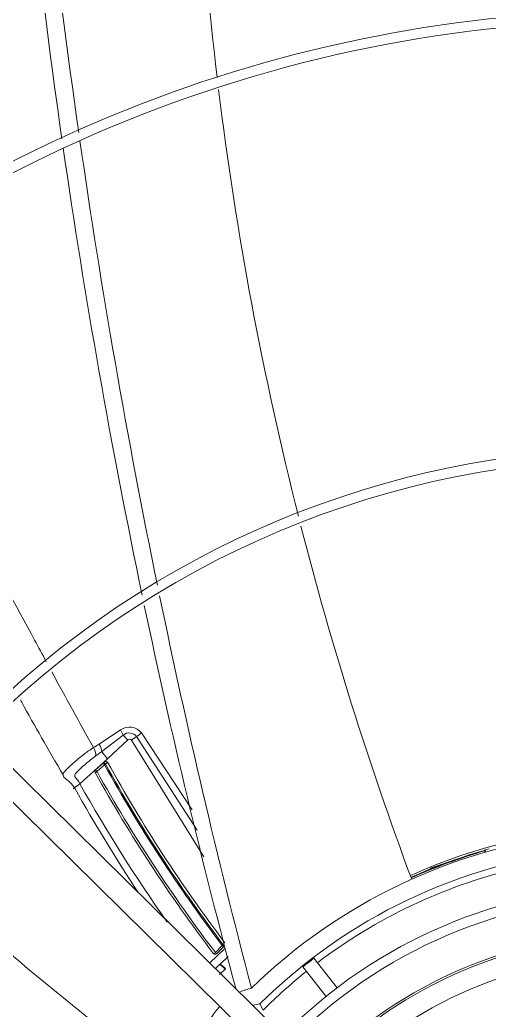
# Model space of a CAD drawing. Header units: millimetres. Extents: x 113490 to 142599, y -20467 to 115.
# Drawn here: x 131140.4 to 131258.2, y -11265.2 to -11016.3 of the extents above; entities that cross this region are included whole.
import ezdxf

# ---------------------------------------------------------------- set-up
doc = ezdxf.new("R2010")
doc.units = ezdxf.units.MM
doc.layers.add('DV3_0', color=7, linetype='Continuous')

msp = doc.modelspace()

# ---------------------------------------------------------------- linework, layer by layer
at = {"layer": 'DV3_0', "color": 7, "linetype": 'Continuous', "lineweight": 15}
for p, q in [((131282, -11345.95), (130943.7, -11012.35)), ((130936.01, -11013.2), (131278.44, -11350.87)), ((131160.32, -11198.36), (131165.69, -11194.81)), ((131160.97, -11200.23), (131166.33, -11196.08)), ((131169.72, -11196.48), (131184.95, -11219.99)), ((131170.94, -11195.57), (131183.71, -11214.89)), ((131162.41, -11202.1), (131167.5, -11197.33)), ((131168.43, -11197.36), (131186.58, -11226.67)), ((131155.46, -11208.37), (131162.41, -11202.1)), ((131159.44, -11201.33), (131160.97, -11200.23)), ((131159.41, -11204.87), (131161.29, -11203.14)), ((131159.77, -11205.29), (131161.64, -11203.57)), ((131161.64, -11203.57), (131161.9, -11203.4)), ((131161.9, -11203.4), (131162.39, -11202.88)), ((131254.64, -11225.77), (131243.4, -11229.56)), ((131191.24, -11248.99), (131189.52, -11250.76)), ((131191.53, -11249.31), (131189.8, -11251.09)), ((131191.84, -11249.74), (131188.1, -11253.35)), ((131192.67, -11251.74), (131190.66, -11253.64)), ((131211.48, -11254.35), (131217.29, -11261.79)), ((131214.24, -11252.2), (131220.05, -11259.63)), ((131192.08, -11254.83), (131191.98, -11254.95)), ((131201.48, -11265.24), (131200.69, -11263.63))]:
    msp.add_line(p, q, dxfattribs=at)
at = {"layer": 'DV3_0', "color": 7, "linetype": 'Continuous', "lineweight": 20}
for p, q in [((131168.43, -11197.36), (131169.72, -11196.48)), ((131257.07, -11225.21), (131257.03, -11225.07)), ((131190.66, -11253.64), (131190.52, -11253.78))]:
    msp.add_line(p, q, dxfattribs=at)
at = {"layer": 'DV3_0', "color": 7, "linetype": 'Continuous', "lineweight": 15}
for centre, radius, start, end in [((131296.24, -11359.99), 551.5, 105.4775, 164.5225), ((131296.24, -11359.99), 456, 45.9967, 135.345), ((131296.24, -11359.99), 453.5, 90, 135.5593), ((133057.31, -10773.15), 1921.39, 184.42691, 188.12284), ((132056.05, -10927.53), 872.25, 179.63163, 186.79939), ((132973.57, -10785.08), 1841.22, 184.70532, 188.15423), ((131296.24, -11359.99), 346, 46.4603, 135.3186), ((131296.24, -11359.99), 343.5, 90, 135.6595), ((132056.05, -10927.53), 872.25, 186.99692, 194.17255), ((133057.31, -10773.15), 1921.39, 188.18485, 191.5672), ((132973.57, -10785.08), 1841.22, 188.2287, 191.77728), ((131296.24, -11359.99), 236, 46.5586, 135.2674), ((131296.24, -11359.99), 233.5, 90, 135.7261), ((132056.05, -10927.53), 872.25, 194.34102, 200.4525), ((133057.31, -10773.15), 1921.39, 191.64948, 194.66814), ((132973.57, -10785.08), 1841.22, 191.86002, 194.94133), ((131160.71, -11198.11), 5.97, 19.9095, 33.5903), ((131178.5, -11185.89), 15.87, 219.9344, 226.1383), ((131181.09, -11210.4), 17.97, 124.3919, 129.2551), ((131053.54, -11028.18), 200.9, 301.6287, 302.1063), ((131156.24, -11201.05), 3.21, 354.9769, 34.2701), ((131176.37, -11189.86), 18.56, 213.9567, 221.2472), ((131164.02, -11201.23), 3.34, 214.9281, 224.3802), ((131496.95, -11017.43), 383.51, 209.0348, 217.1413), ((131496.79, -11017.66), 382.95, 209.013, 217.1255), ((131496.15, -11018.51), 381.29, 208.9171, 217.0601), ((131159.77, -11205.28), 0.539, 130.9762, 206.9336), ((131495.77, -11018.17), 385.12, 209.1088, 217.2094), ((131163.58, -11201.65), 5.27, 217.7216, 223.716), ((131496.04, -11017.84), 384.98, 209.1375, 217.2314), ((131509.53, -11011.06), 406.98, 209.179, 213.5123), ((131518.67, -11003.38), 417.06, 209.4401, 215.09), ((131296.24, -11359.99), 140, 96.7677, 134.2323), ((131701.63, -10585.4), 872.25, 227.0594, 233.1795), ((131292.49, -11348.69), 129.1, 102.6466, 114.718), ((131296.24, -11359.99), 135.7, 96.2429, 134.7571), ((131296.24, -11359.99), 140.5, 106.2061, 114.2129), ((131296.24, -11359.99), 134, 103.7483, 127.2517), ((131296.24, -11359.99), 126, 48.3991, 135.1791), ((131296.24, -11359.99), 123.5, 90, 135.9997), ((131296.24, -11359.99), 114.25, 48.4114, 135.1695), ((131296.24, -11359.99), 113.75, 48.4247, 135.086), ((131188.85, -11246), 3.83, 308.5921, 312.9567), ((131189.43, -11250.75), 0.498, 218.6541, 318.3291), ((131187.64, -11258.86), 5.84, 42.0523, 60.4649), ((131187.05, -11259.42), 6.81, 42.3918, 58.0521), ((131296.24, -11359.99), 134, 128.7483, 135.0009), ((132460.48, -9914.21), 1921.39, 224.37443, 227.39583), ((132396.25, -9969.73), 1840.9, 224.58153, 227.76772), ((131202.6, -11275.68), 16.5, 104.1138, 115.0288), ((131202.6, -11275.68), 16.5, 136.3964, 171.8862), ((131202.6, -11275.68), 12.2, 99.0148, 107.4816)]:
    msp.add_arc(centre, radius, start, end, dxfattribs=at)
at = {"layer": 'DV3_0', "color": 7, "linetype": 'Continuous', "lineweight": 20}
for centre, radius, start, end in [((131167.93, -11197.84), 3.77, 37.022, 126.4642), ((131156.74, -11200.65), 4.25, 5.7332, 32.7349), ((131296.24, -11359.99), 140.35, 106.2061, 114.1302), ((131296.24, -11359.99), 108.75, 48.5638, 135.4011)]:
    msp.add_arc(centre, radius, start, end, dxfattribs=at)
at = {"layer": 'DV3_0', "color": 7, "linetype": 'Continuous', "lineweight": 15}
for centre, major_axis, ratio, start_param, end_param in [((131304.99, -11405.13), (-35.58, 183.06), 0.866796, 0.070986, 0.078814), ((131215.36, -11256.47), (17.19, 13.43), 0.186545, 1.490488, 1.651105)]:
    msp.add_ellipse(centre, major_axis=major_axis, ratio=ratio, start_param=start_param, end_param=end_param, dxfattribs=at)
at = {"layer": 'DV3_0', "color": 7, "linetype": 'Continuous', "lineweight": 20}
for major_axis, ratio, start_param, end_param in [((-0.14, 0.48), 0.498451, 4.711945, 6.283185), ((-0.353, 0.354), 0.432332, 4.479982, 5.381811)]:
    msp.add_ellipse((131257.16, -11225.55), major_axis=major_axis, ratio=ratio, start_param=start_param, end_param=end_param, dxfattribs=at)
at = {"layer": 'DV3_0', "color": 7, "linetype": 'Continuous', "lineweight": 15}
for points, knots in [([(131147.04, -11177.65), (131146.06, -11175.85), (131145.08, -11174.04), (131139.31, -11163.33), (131134.56, -11154.48), (131124.76, -11137.14), (131119.71, -11128.66), (131108.88, -11112.45), (131103.08, -11104.74), (131094.25, -11094.01), (131091.46, -11090.74), (131088.62, -11087.53)], [0.0997666, 0.0997666, 0.0997666, 0.0997666, 0.125, 0.125, 0.25, 0.25, 0.375, 0.375, 0.5, 0.5, 0.5559137, 0.5559137, 0.5559137, 0.5559137]), ([(131140.55, -11187.26), (131140.66, -11187.46), (131144.05, -11193.68), (131147.44, -11199.51), (131151.33, -11206.22)], [0.8766299, 0.8766299, 0.8766299, 0.8766299, 0.8805474, 1, 1, 1, 1]), ([(131154.2, -11209.48), (131154.1, -11209.32), (131153.9, -11209), (131153.55, -11208.56), (131153.16, -11208.16), (131152.74, -11207.79), (131152.11, -11207.26), (131151.38, -11206.61), (131151.12, -11206.06), (131151.4, -11205.53), (131152.01, -11204.83), (131152.93, -11203.93), (131154.11, -11202.88), (131155.39, -11201.8), (131156.72, -11200.75), (131157.87, -11199.9), (131158.58, -11199.44), (131158.89, -11199.24)], [0, 0, 0, 0, 0.030477, 0.061058, 0.092665, 0.126219, 0.162611, 0.254997, 0.347179, 0.400187, 0.476873, 0.57601, 0.660009, 0.765175, 0.861951, 0.939416, 1, 1, 1, 1]), ([(131155.46, -11208.37), (131155.21, -11207.66), (131154.67, -11207.18), (131154.23, -11206.58), (131154.15, -11206.39), (131154.19, -11206.11), (131154.23, -11206.03), (131154.35, -11205.83), (131154.45, -11205.7), (131154.84, -11205.26), (131155.2, -11204.91), (131155.96, -11204.2), (131156.37, -11203.82), (131157.65, -11202.71), (131158.55, -11201.98), (131159.44, -11201.33)], [0, 0, 0, 0, 0.25, 0.25, 0.375, 0.375, 0.4375, 0.4375, 0.5, 0.5, 0.625, 0.625, 0.75, 0.75, 1, 1, 1, 1]), ([(131161.29, -11203.14), (131161.32, -11203.12), (131161.37, -11203.07), (131161.45, -11203.01), (131161.57, -11202.93), (131161.73, -11202.84), (131161.91, -11202.77), (131162.1, -11202.73), (131162.26, -11202.75), (131162.35, -11202.82), (131162.38, -11202.86), (131162.39, -11202.87), (131162.39, -11202.88)], [0, 0, 0, 0, 0.082418, 0.164586, 0.246739, 0.441628, 0.591306, 0.720285, 0.890976, 0.951176, 0.974103, 1, 1, 1, 1]), ([(131161.29, -11203.14), (131161.35, -11203.1), (131161.46, -11203.1), (131161.69, -11203.2), (131161.81, -11203.29), (131161.9, -11203.4)], [0, 0, 0, 0, 0.5, 0.5, 1, 1, 1, 1]), ([(131154.2, -11209.48), (131153.84, -11209.64), (131153.79, -11209.6), (131154.29, -11209.15), (131154.84, -11208.75), (131155.46, -11208.37)], [0, 0, 0, 0, 0.5, 0.5, 1, 1, 1, 1]), ([(131191.24, -11248.99), (131191.25, -11249), (131191.28, -11249.03), (131191.32, -11249.08), (131191.37, -11249.12), (131191.42, -11249.18), (131191.47, -11249.23), (131191.51, -11249.27), (131191.53, -11249.3), (131191.54, -11249.31), (131191.54, -11249.31), (131191.53, -11249.31)], [0, 0, 0, 0, 0.076843, 0.163202, 0.25872, 0.354249, 0.510247, 0.649933, 0.755807, 0.887991, 1, 1, 1, 1]), ([(131189.52, -11250.76), (131189.49, -11250.78), (131189.46, -11250.81), (131189.4, -11250.85), (131189.34, -11250.9), (131189.28, -11250.94), (131189.18, -11251.01), (131189.08, -11251.06), (131189.06, -11251.07), (131189.04, -11251.07)], [0, 0, 0, 0, 0.118741, 0.212559, 0.283639, 0.421785, 0.534533, 0.779247, 1, 1, 1, 1]), ([(131189.52, -11250.76), (131189.61, -11250.86), (131189.69, -11250.94), (131189.8, -11251.06), (131189.82, -11251.09), (131189.8, -11251.09)], [0, 0, 0, 0, 0.5, 0.5, 1, 1, 1, 1]), ([(131190.52, -11253.78), (131190.49, -11253.81), (131190.4, -11253.9), (131190.18, -11254.12), (131189.88, -11254.43), (131189.63, -11254.67), (131189.52, -11254.78)], [0, 0, 0, 0, 0.0235394, 0.05482, 0.1460797, 0.2223207, 0.2223207, 0.2223207, 0.2223207]), ([(131191.98, -11254.95), (131191.95, -11254.97), (131191.84, -11255.07), (131191.59, -11255.3), (131191.25, -11255.61), (131190.88, -11255.95), (131190.64, -11256.16), (131190.52, -11256.27)], [0, 0, 0, 0, 0.0100853, 0.038495, 0.0864308, 0.1292051, 0.1745933, 0.1745933, 0.1745933, 0.1745933])]:
    msp.add_open_spline(points, degree=3, knots=knots, dxfattribs=at)
for points in [[(131158.89, -11199.24), (131155.34, -11192.87), (131151.86, -11186.53), (131148.43, -11180.22)], [(131159.77, -11205.29), (131159.65, -11205.36), (131159.41, -11205.5), (131159.29, -11205.53), (131159.29, -11205.52)], [(131191.46, -11248.8), (131191.54, -11248.89), (131191.65, -11249.1), (131191.6, -11249.26), (131191.53, -11249.31)]]:
    msp.add_open_spline(points, degree=3, dxfattribs=at)
at = {"layer": 'DV3_0', "color": 7, "linetype": 'Continuous', "lineweight": 20}
for points, knots in [([(131166.33, -11196.08), (131166.86, -11195.69), (131167.55, -11195.51), (131168.81, -11195.65), (131169.39, -11195.97), (131169.72, -11196.48)], [0, 0, 0, 0, 0.5, 0.5, 1, 1, 1, 1]), ([(131167.5, -11197.33), (131167.64, -11197.2), (131167.82, -11197.12), (131168.08, -11197.12), (131168.17, -11197.14), (131168.32, -11197.23), (131168.38, -11197.29), (131168.43, -11197.36)], [0, 0, 0, 0, 0.5, 0.5, 0.75, 0.75, 1, 1, 1, 1])]:
    msp.add_open_spline(points, degree=3, knots=knots, dxfattribs=at)

doc.saveas('drawing.dxf')
